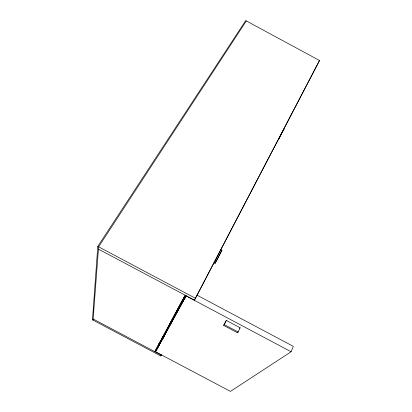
<?xml version="1.0" encoding="UTF-8"?>
<svg xmlns="http://www.w3.org/2000/svg" width="412" height="412" viewBox="0 0 412 412"><rect width="100%" height="100%" fill="white"/><g stroke="black" fill="none" stroke-linecap="round" stroke-linejoin="round"><path stroke-width="0.62" d="M98.432 249.126L194.459 300.147L319.521 60.507L245.707 20.6L97.783 246.386L92.479 319.836L160.793 355.978L161.334 355.082L93.143 319.001M93.055 320.139L98.607 246.824L246.33 20.935M160.562 342.295L155.52 351.755L230.452 391.4L291.104 351.75L293.282 346.343L197.271 295.316M238.188 331.995L240.134 327.777L226.296 320.423L223.613 325.382L237.451 332.731L238.188 331.995L224.288 324.615L223.613 325.382M237.451 332.731L237.817 331.938M224.288 324.615L226.296 320.423M214.456 262.696L214.276 263L215.038 263.407L221.934 250.29L220.42 249.481M215.038 263.407L221.934 250.29M194.459 300.147L319.521 60.507M159.207 344.906L159.037 345.235L159.341 344.664L158.908 345.431L159.29 344.726M184.21 299.024L184.437 298.597M160.793 355.978L161.391 354.84M162.179 339.359C162.786 337.691 162.555 339.668 161.854 339.04M159.805 343.773L160.67 342.151M162.06 339.576L183.515 299.225M184.236 299.004L184.741 298.056M169.553 324.259L183.103 298.87M160.963 341.641L159.655 344.082M163.909 336.192L163.559 335.898L161.7 339.328M185.482 296.722L184.365 298.813M160.86 340.884L160.711 341.162L161.102 341.373L161.252 341.095M160.232 342.975L160.484 342.501L160.098 342.295M160.18 343.057L160.021 343.351L160.335 342.779L159.949 342.568M163.878 336.249L163.482 336.038L159.089 344.154M161.736 340.209C160.629 339.746 162.266 340.533 161.298 341.007L160.907 340.796C161.865 340.008 164.491 337.294 163.446 336.104M185.251 295.208L154.799 351.621L185.261 295.26M159.202 343.953L158.517 345.22L158.898 344.514M159.717 342.995L160.021 343.351L159.624 343.165M183.366 299.385L182.943 300.168M159.171 344.01L158.728 344.829M185.683 295.105L182.624 300.76L183.206 299.678M159.48 344.36L160.33 342.774L159.12 345.04M161.298 341.007L160.309 342.846L159.892 342.666M184.195 299.061L184.761 298.015L184.252 297.742M184.566 298.36L185.173 297.279M185.137 297.346L185.781 296.156M184.612 298.319L183.134 301.033M161.885 338.983L162.292 339.148L163.95 336.11M184.761 298.015L184.226 298.988L183.721 298.721M157.58 347.888L159.109 345.086M159.717 343.969L183.247 300.863M184.164 299.184L185.997 295.826M156.632 349.659L185.967 295.94M155.52 351.755L186.018 295.919L291.104 351.75M185.014 297.546L184.833 297.876L184.329 297.603M283.322 130.336L284.105 128.956L278.563 139.472L279.336 138.113M239.614 328.302L240.134 327.777M97.783 246.386L195.551 298.339M214.616 261.852L215.641 262.398M184.138 297.948L184.648 298.221M183.876 298.432L184.38 298.705M183.824 298.525L184.329 298.798M183.783 298.607L184.288 298.875M163.513 335.981L163.935 336.146M163.404 336.187L163.796 336.398M163.353 336.274L163.749 336.486M163.301 336.367L163.698 336.578M163.25 336.47L163.641 336.681M162.313 339.112L161.926 338.906L162.199 339.318M161.772 339.189L162.158 339.426M161.725 339.277L162.112 339.483M161.679 339.37L162.101 339.529M161.571 339.565L161.988 339.74M161.514 339.668L161.931 339.849M161.483 339.735L161.88 339.946M161.458 339.776L161.844 339.982M161.828 340.044L161.401 339.874L161.777 340.132M161.226 340.209L161.622 340.42M159.99 342.485L160.381 342.696M159.753 342.928L160.139 343.134M159.681 343.057L160.103 343.206M183.639 297.176L185.091 298.18M159.269 342.521L160.299 343.242M158.785 343.423L159.81 344.144M162.596 338.607L162.369 339.03L161.978 338.818L162.204 338.396L162.596 338.607M162.045 339.637L161.653 339.426L162.009 339.673"/></g></svg>
